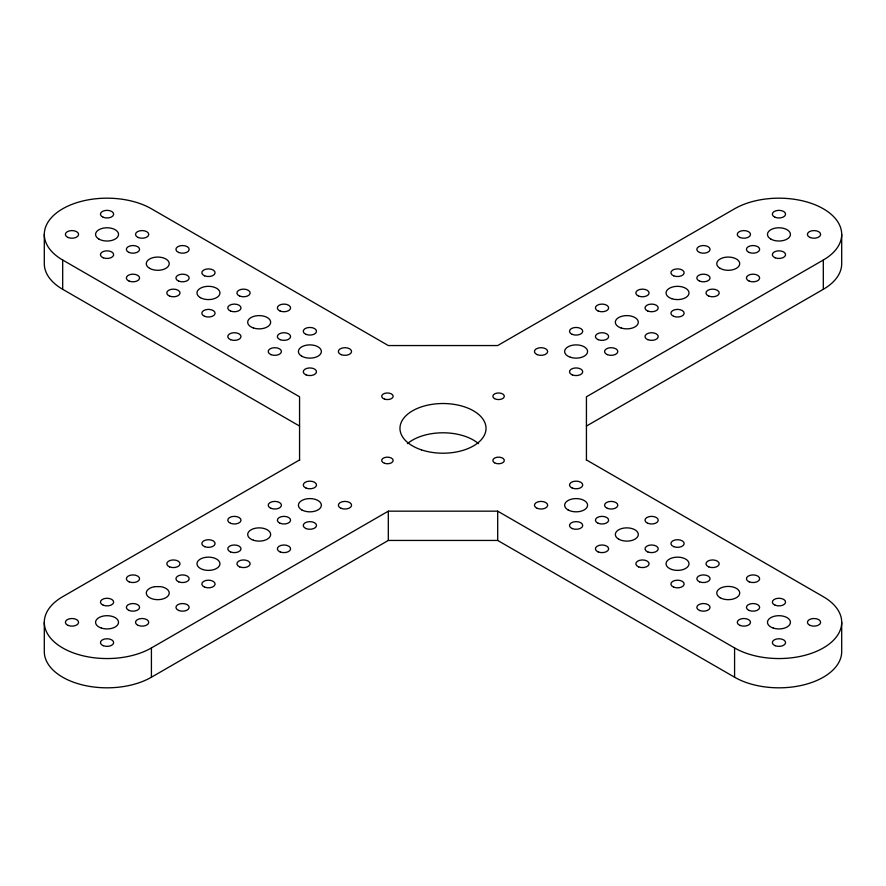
<?xml version="1.0" encoding="UTF-8"?>
<svg xmlns="http://www.w3.org/2000/svg" width="886" height="886" viewBox="0 0 886 886"><rect width="100%" height="100%" fill="white"/><g stroke="black" fill="none" stroke-linecap="round" stroke-linejoin="round"><path stroke-width="1.33" d="M299.568 459.934L62.684 596.699A62.751 36.226 0 0 0 62.684 647.943A62.751 36.226 0 0 0 151.417 647.943L388.312 511.167L497.688 511.167L734.583 647.943A62.751 36.226 0 0 0 823.315 647.943A62.751 36.226 0 0 0 823.315 596.699L586.432 459.934M299.568 426.066L62.684 289.301L62.684 260.019A62.751 36.226 0 0 1 62.684 208.786A62.751 36.226 0 0 1 151.417 208.786L388.312 345.551L497.688 345.551L734.583 208.786A62.751 36.226 0 0 1 823.315 208.786A62.751 36.226 0 0 1 823.315 260.019L586.432 396.784L586.432 460.388M44.3 622.315L44.3 651.598A62.751 36.226 0 0 0 83.04 685.066A62.751 36.226 0 0 0 151.417 677.214L388.312 540.449L497.688 540.449L734.583 677.214A62.751 36.226 0 0 0 802.96 685.066A62.751 36.226 0 0 0 841.7 651.598L841.7 622.315M586.432 426.066L823.315 289.301A62.751 36.226 0 0 0 841.7 263.685L841.7 234.402M62.684 260.019L299.568 396.784L299.568 460.388M823.315 260.019L823.315 289.301M734.583 647.943L734.583 677.214M497.688 511.167L497.688 540.449M388.312 511.167L388.312 540.449M151.417 647.943L151.417 677.214M44.3 234.402L44.3 263.685A62.751 36.226 0 0 0 62.684 289.301M407.438 443.653A43.026 24.841 0 0 1 478.562 443.653M154.784 586.643L154.142 586.753A11.474 6.623 0 0 0 146.29 593.044L146.301 593.432A11.474 6.623 0 0 0 157.21 599.656A11.474 6.623 0 0 0 169.093 594.063A11.474 6.623 0 0 0 160.731 586.643L154.784 586.643M384.557 463.323A5.737 3.311 0 0 0 393.162 460.454A5.737 3.311 0 0 0 384.557 457.586A5.737 3.311 0 0 0 384.557 463.323M494.521 398.611A5.737 3.311 0 0 0 504.123 397.127A5.737 3.311 0 0 0 497.09 393.074A5.737 3.311 0 0 0 494.521 398.611M68.167 625.45A6.634 3.832 0 0 0 78.588 622.67A6.634 3.832 0 0 0 69.197 618.849A6.634 3.832 0 0 0 68.167 625.45M103.23 645.695A6.634 3.832 0 0 0 113.652 642.915A6.634 3.832 0 0 0 104.271 639.094A6.634 3.832 0 0 0 103.23 645.695M103.23 605.204A6.634 3.832 0 0 0 113.652 602.425A6.634 3.832 0 0 0 104.271 598.604A6.634 3.832 0 0 0 103.23 605.204M138.294 625.45A6.634 3.832 0 0 0 148.726 622.67A6.634 3.832 0 0 0 139.335 618.849A6.634 3.832 0 0 0 138.294 625.45M129.146 581.858A6.634 3.832 0 0 0 139.567 579.079A6.634 3.832 0 0 0 130.176 575.258A6.634 3.832 0 0 0 129.146 581.858M129.146 610.487A6.634 3.832 0 0 0 139.567 607.707A6.634 3.832 0 0 0 130.176 603.887A6.634 3.832 0 0 0 129.146 610.487M178.728 581.858A6.634 3.832 0 0 0 189.161 579.079A6.634 3.832 0 0 0 179.769 575.258A6.634 3.832 0 0 0 178.728 581.858M169.58 566.896A6.634 3.832 0 0 0 180.013 564.116A6.634 3.832 0 0 0 170.621 560.295A6.634 3.832 0 0 0 169.58 566.896M204.644 587.141A6.634 3.832 0 0 0 215.076 584.361A6.634 3.832 0 0 0 205.685 580.529A6.634 3.832 0 0 0 204.644 587.141M204.644 546.651A6.634 3.832 0 0 0 215.076 543.871A6.634 3.832 0 0 0 205.685 540.05A6.634 3.832 0 0 0 204.644 546.651M230.559 551.934A6.634 3.832 0 0 0 240.992 549.154A6.634 3.832 0 0 0 231.6 545.333A6.634 3.832 0 0 0 230.559 551.934M239.707 566.896A6.634 3.832 0 0 0 250.14 564.116A6.634 3.832 0 0 0 240.748 560.295A6.634 3.832 0 0 0 239.707 566.896M230.559 523.305A6.634 3.832 0 0 0 240.992 520.525A6.634 3.832 0 0 0 231.6 516.704A6.634 3.832 0 0 0 230.559 523.305M280.153 551.934A6.634 3.832 0 0 0 290.575 549.154A6.634 3.832 0 0 0 281.194 545.333A6.634 3.832 0 0 0 280.153 551.934M280.153 523.305A6.634 3.832 0 0 0 290.575 520.525A6.634 3.832 0 0 0 281.194 516.704A6.634 3.832 0 0 0 280.153 523.305M271.005 508.342A6.634 3.832 0 0 0 281.427 505.563A6.634 3.832 0 0 0 272.035 501.742A6.634 3.832 0 0 0 271.005 508.342M306.069 528.588A6.634 3.832 0 0 0 316.49 525.808A6.634 3.832 0 0 0 307.099 521.976A6.634 3.832 0 0 0 306.069 528.588M306.069 488.097A6.634 3.832 0 0 0 316.49 485.318A6.634 3.832 0 0 0 307.099 481.497A6.634 3.832 0 0 0 306.069 488.097M341.132 508.342A6.634 3.832 0 0 0 351.554 505.563A6.634 3.832 0 0 0 342.173 501.742A6.634 3.832 0 0 0 341.132 508.342M572.29 374.889A6.634 3.832 0 0 0 582.722 372.098A6.634 3.832 0 0 0 573.331 368.277A6.634 3.832 0 0 0 572.29 374.889M537.226 354.644A6.634 3.832 0 0 0 547.659 351.853A6.634 3.832 0 0 0 538.267 348.032A6.634 3.832 0 0 0 537.226 354.644M607.353 354.644A6.634 3.832 0 0 0 617.786 351.853A6.634 3.832 0 0 0 608.394 348.032A6.634 3.832 0 0 0 607.353 354.644M572.29 334.399A6.634 3.832 0 0 0 582.722 331.608A6.634 3.832 0 0 0 573.331 327.787A6.634 3.832 0 0 0 572.29 334.399M598.205 339.681A6.634 3.832 0 0 0 608.638 336.89A6.634 3.832 0 0 0 599.246 333.07A6.634 3.832 0 0 0 598.205 339.681M647.799 339.681A6.634 3.832 0 0 0 658.22 336.89A6.634 3.832 0 0 0 648.829 333.07A6.634 3.832 0 0 0 647.799 339.681M598.205 311.052A6.634 3.832 0 0 0 608.638 308.262A6.634 3.832 0 0 0 599.246 304.441A6.634 3.832 0 0 0 598.205 311.052M673.703 316.335A6.634 3.832 0 0 0 684.136 313.544A6.634 3.832 0 0 0 674.744 309.723A6.634 3.832 0 0 0 673.703 316.335M647.799 311.052A6.634 3.832 0 0 0 658.22 308.262A6.634 3.832 0 0 0 648.829 304.441A6.634 3.832 0 0 0 647.799 311.052M638.64 296.09A6.634 3.832 0 0 0 649.073 293.299A6.634 3.832 0 0 0 639.681 289.478A6.634 3.832 0 0 0 638.64 296.09M708.778 296.09A6.634 3.832 0 0 0 719.199 293.299A6.634 3.832 0 0 0 709.808 289.478A6.634 3.832 0 0 0 708.778 296.09M673.703 275.845A6.634 3.832 0 0 0 684.136 273.054A6.634 3.832 0 0 0 674.744 269.233A6.634 3.832 0 0 0 673.703 275.845M699.619 281.128A6.634 3.832 0 0 0 710.051 278.337A6.634 3.832 0 0 0 700.66 274.516A6.634 3.832 0 0 0 699.619 281.128M749.213 281.128A6.634 3.832 0 0 0 759.645 278.337A6.634 3.832 0 0 0 750.254 274.516A6.634 3.832 0 0 0 749.213 281.128M699.619 252.499A6.634 3.832 0 0 0 710.051 249.708A6.634 3.832 0 0 0 700.66 245.887A6.634 3.832 0 0 0 699.619 252.499M775.128 257.782A6.634 3.832 0 0 0 785.561 254.991A6.634 3.832 0 0 0 776.169 251.17A6.634 3.832 0 0 0 775.128 257.782M749.213 252.499A6.634 3.832 0 0 0 759.645 249.708A6.634 3.832 0 0 0 750.254 245.887A6.634 3.832 0 0 0 749.213 252.499M740.065 237.537A6.634 3.832 0 0 0 750.497 234.746A6.634 3.832 0 0 0 741.106 230.925A6.634 3.832 0 0 0 740.065 237.537M810.192 237.537A6.634 3.832 0 0 0 820.624 234.746A6.634 3.832 0 0 0 811.233 230.925A6.634 3.832 0 0 0 810.192 237.537M775.128 217.291A6.634 3.832 0 0 0 785.561 214.501A6.634 3.832 0 0 0 776.169 210.68A6.634 3.832 0 0 0 775.128 217.291M775.128 645.695A6.634 3.832 0 0 0 785.561 642.915A6.634 3.832 0 0 0 776.169 639.094A6.634 3.832 0 0 0 775.128 645.695M810.192 625.45A6.634 3.832 0 0 0 820.624 622.67A6.634 3.832 0 0 0 811.233 618.849A6.634 3.832 0 0 0 810.192 625.45M740.065 625.45A6.634 3.832 0 0 0 750.497 622.67A6.634 3.832 0 0 0 741.106 618.849A6.634 3.832 0 0 0 740.065 625.45M775.128 605.204A6.634 3.832 0 0 0 785.561 602.425A6.634 3.832 0 0 0 776.169 598.604A6.634 3.832 0 0 0 775.128 605.204M749.213 610.487A6.634 3.832 0 0 0 759.645 607.707A6.634 3.832 0 0 0 750.254 603.887A6.634 3.832 0 0 0 749.213 610.487M699.619 610.487A6.634 3.832 0 0 0 710.051 607.707A6.634 3.832 0 0 0 700.66 603.887A6.634 3.832 0 0 0 699.619 610.487M749.213 581.858A6.634 3.832 0 0 0 759.645 579.079A6.634 3.832 0 0 0 750.254 575.258A6.634 3.832 0 0 0 749.213 581.858M699.619 581.858A6.634 3.832 0 0 0 710.051 579.079A6.634 3.832 0 0 0 700.66 575.258A6.634 3.832 0 0 0 699.619 581.858M673.703 587.141A6.634 3.832 0 0 0 684.136 584.361A6.634 3.832 0 0 0 674.744 580.529A6.634 3.832 0 0 0 673.703 587.141M708.778 566.896A6.634 3.832 0 0 0 719.199 564.116A6.634 3.832 0 0 0 709.808 560.295A6.634 3.832 0 0 0 708.778 566.896M638.64 566.896A6.634 3.832 0 0 0 649.073 564.116A6.634 3.832 0 0 0 639.681 560.295A6.634 3.832 0 0 0 638.64 566.896M673.703 546.651A6.634 3.832 0 0 0 684.136 543.871A6.634 3.832 0 0 0 674.744 540.05A6.634 3.832 0 0 0 673.703 546.651M647.799 551.934A6.634 3.832 0 0 0 658.22 549.154A6.634 3.832 0 0 0 648.829 545.333A6.634 3.832 0 0 0 647.799 551.934M598.205 551.934A6.634 3.832 0 0 0 608.638 549.154A6.634 3.832 0 0 0 599.246 545.333A6.634 3.832 0 0 0 598.205 551.934M647.799 523.305A6.634 3.832 0 0 0 658.22 520.525A6.634 3.832 0 0 0 648.829 516.704A6.634 3.832 0 0 0 647.799 523.305M598.205 523.305A6.634 3.832 0 0 0 608.638 520.525A6.634 3.832 0 0 0 599.246 516.704A6.634 3.832 0 0 0 598.205 523.305M572.29 528.588A6.634 3.832 0 0 0 582.722 525.808A6.634 3.832 0 0 0 573.331 521.976A6.634 3.832 0 0 0 572.29 528.588M607.353 508.342A6.634 3.832 0 0 0 617.786 505.563A6.634 3.832 0 0 0 608.394 501.742A6.634 3.832 0 0 0 607.353 508.342M537.226 508.342A6.634 3.832 0 0 0 547.659 505.563A6.634 3.832 0 0 0 538.267 501.742A6.634 3.832 0 0 0 537.226 508.342M572.29 488.097A6.634 3.832 0 0 0 582.722 485.318A6.634 3.832 0 0 0 573.331 481.497A6.634 3.832 0 0 0 572.29 488.097M68.167 237.537A6.634 3.832 0 0 0 78.588 234.746A6.634 3.832 0 0 0 69.197 230.925A6.634 3.832 0 0 0 68.167 237.537M103.23 217.291A6.634 3.832 0 0 0 113.652 214.501A6.634 3.832 0 0 0 104.271 210.68A6.634 3.832 0 0 0 103.23 217.291M138.294 237.537A6.634 3.832 0 0 0 148.726 234.746A6.634 3.832 0 0 0 139.335 230.925A6.634 3.832 0 0 0 138.294 237.537M103.23 257.782A6.634 3.832 0 0 0 113.652 254.991A6.634 3.832 0 0 0 104.271 251.17A6.634 3.832 0 0 0 103.23 257.782M129.146 252.499A6.634 3.832 0 0 0 139.567 249.708A6.634 3.832 0 0 0 130.176 245.887A6.634 3.832 0 0 0 129.146 252.499M178.728 252.499A6.634 3.832 0 0 0 189.161 249.708A6.634 3.832 0 0 0 179.769 245.887A6.634 3.832 0 0 0 178.728 252.499M129.146 281.128A6.634 3.832 0 0 0 139.567 278.337A6.634 3.832 0 0 0 130.176 274.516A6.634 3.832 0 0 0 129.146 281.128M178.728 281.128A6.634 3.832 0 0 0 189.161 278.337A6.634 3.832 0 0 0 179.769 274.516A6.634 3.832 0 0 0 178.728 281.128M204.644 275.845A6.634 3.832 0 0 0 215.076 273.054A6.634 3.832 0 0 0 205.685 269.233A6.634 3.832 0 0 0 204.644 275.845M169.58 296.09A6.634 3.832 0 0 0 180.013 293.299A6.634 3.832 0 0 0 170.621 289.478A6.634 3.832 0 0 0 169.58 296.09M204.644 316.335A6.634 3.832 0 0 0 215.076 313.544A6.634 3.832 0 0 0 205.685 309.723A6.634 3.832 0 0 0 204.644 316.335M230.559 311.052A6.634 3.832 0 0 0 240.992 308.262A6.634 3.832 0 0 0 231.6 304.441A6.634 3.832 0 0 0 230.559 311.052M239.707 296.09A6.634 3.832 0 0 0 250.14 293.299A6.634 3.832 0 0 0 240.748 289.478A6.634 3.832 0 0 0 239.707 296.09M280.153 311.052A6.634 3.832 0 0 0 290.575 308.262A6.634 3.832 0 0 0 281.194 304.441A6.634 3.832 0 0 0 280.153 311.052M230.559 339.681A6.634 3.832 0 0 0 240.992 336.89A6.634 3.832 0 0 0 231.6 333.07A6.634 3.832 0 0 0 230.559 339.681M280.153 339.681A6.634 3.832 0 0 0 290.575 336.89A6.634 3.832 0 0 0 281.194 333.07A6.634 3.832 0 0 0 280.153 339.681M306.069 334.399A6.634 3.832 0 0 0 316.49 331.608A6.634 3.832 0 0 0 307.099 327.787A6.634 3.832 0 0 0 306.069 334.399M271.005 354.644A6.634 3.832 0 0 0 281.427 351.853A6.634 3.832 0 0 0 272.035 348.032A6.634 3.832 0 0 0 271.005 354.644M494.521 462.791A5.737 3.311 0 0 0 504.123 461.307A5.737 3.311 0 0 0 497.09 457.254A5.737 3.311 0 0 0 494.521 462.791M384.557 399.143A5.737 3.311 0 0 0 393.162 396.275A5.737 3.311 0 0 0 384.557 393.406A5.737 3.311 0 0 0 384.557 399.143M306.069 374.889A6.634 3.832 0 0 0 316.49 372.098A6.634 3.832 0 0 0 307.099 368.277A6.634 3.832 0 0 0 306.069 374.889M341.132 354.644A6.634 3.832 0 0 0 351.554 351.853A6.634 3.832 0 0 0 342.173 348.032A6.634 3.832 0 0 0 341.132 354.644M101.314 628.052A11.474 6.623 0 0 0 118.525 622.315A11.474 6.623 0 0 0 101.314 616.578A11.474 6.623 0 0 0 101.314 628.052M178.728 610.487A6.634 3.832 0 0 0 189.161 607.707A6.634 3.832 0 0 0 179.769 603.887A6.634 3.832 0 0 0 178.728 610.487M202.728 569.499A11.474 6.623 0 0 0 219.938 563.762A11.474 6.623 0 0 0 202.728 558.025A11.474 6.623 0 0 0 202.728 569.499M253.44 540.227A11.474 6.623 0 0 0 270.651 534.491A11.474 6.623 0 0 0 253.44 528.754A11.474 6.623 0 0 0 253.44 540.227M301.772 509.893A11.474 6.623 0 0 0 320.976 506.925A11.474 6.623 0 0 0 306.921 498.818A11.474 6.623 0 0 0 301.772 509.893M253.44 327.975A11.474 6.623 0 0 0 270.651 322.238A11.474 6.623 0 0 0 253.44 316.49A11.474 6.623 0 0 0 253.44 327.975M200.358 297.641A11.474 6.623 0 0 0 219.551 294.673A11.474 6.623 0 0 0 205.497 286.555A11.474 6.623 0 0 0 200.358 297.641M149.645 268.358A11.474 6.623 0 0 0 168.838 265.39A11.474 6.623 0 0 0 154.784 257.283A11.474 6.623 0 0 0 149.645 268.358M98.933 239.087A11.474 6.623 0 0 0 118.137 236.119A11.474 6.623 0 0 0 104.083 228.001A11.474 6.623 0 0 0 98.933 239.087M770.842 239.087A11.474 6.623 0 0 0 790.035 236.119A11.474 6.623 0 0 0 775.981 228.001A11.474 6.623 0 0 0 770.842 239.087M720.13 268.358A11.474 6.623 0 0 0 739.323 265.39A11.474 6.623 0 0 0 725.269 257.283A11.474 6.623 0 0 0 720.13 268.358M671.798 298.693A11.474 6.623 0 0 0 689.009 292.956A11.474 6.623 0 0 0 671.798 287.219A11.474 6.623 0 0 0 671.798 298.693M621.086 327.975A11.474 6.623 0 0 0 638.297 322.238A11.474 6.623 0 0 0 621.086 316.49A11.474 6.623 0 0 0 621.086 327.975M570.374 357.246A11.474 6.623 0 0 0 587.584 351.509A11.474 6.623 0 0 0 570.374 345.773A11.474 6.623 0 0 0 570.374 357.246M773.212 628.052A11.474 6.623 0 0 0 790.423 622.315A11.474 6.623 0 0 0 773.212 616.578A11.474 6.623 0 0 0 773.212 628.052M720.13 597.729A11.474 6.623 0 0 0 739.323 594.761A11.474 6.623 0 0 0 725.269 586.643A11.474 6.623 0 0 0 720.13 597.729M671.798 569.499A11.474 6.623 0 0 0 689.009 563.762A11.474 6.623 0 0 0 671.798 558.025A11.474 6.623 0 0 0 671.798 569.499M618.705 539.175A11.474 6.623 0 0 0 637.909 536.207A11.474 6.623 0 0 0 623.855 528.089A11.474 6.623 0 0 0 618.705 539.175M568.004 509.893A11.474 6.623 0 0 0 587.197 506.925A11.474 6.623 0 0 0 573.142 498.818A11.474 6.623 0 0 0 568.004 509.893M301.772 356.194A11.474 6.623 0 0 0 320.976 353.226A11.474 6.623 0 0 0 306.921 345.108A11.474 6.623 0 0 0 301.772 356.194M421.481 449.878A43.026 24.841 0 0 0 486.026 428.359A43.026 24.841 0 0 0 421.481 406.851A43.026 24.841 0 0 0 421.481 449.878"/></g></svg>
